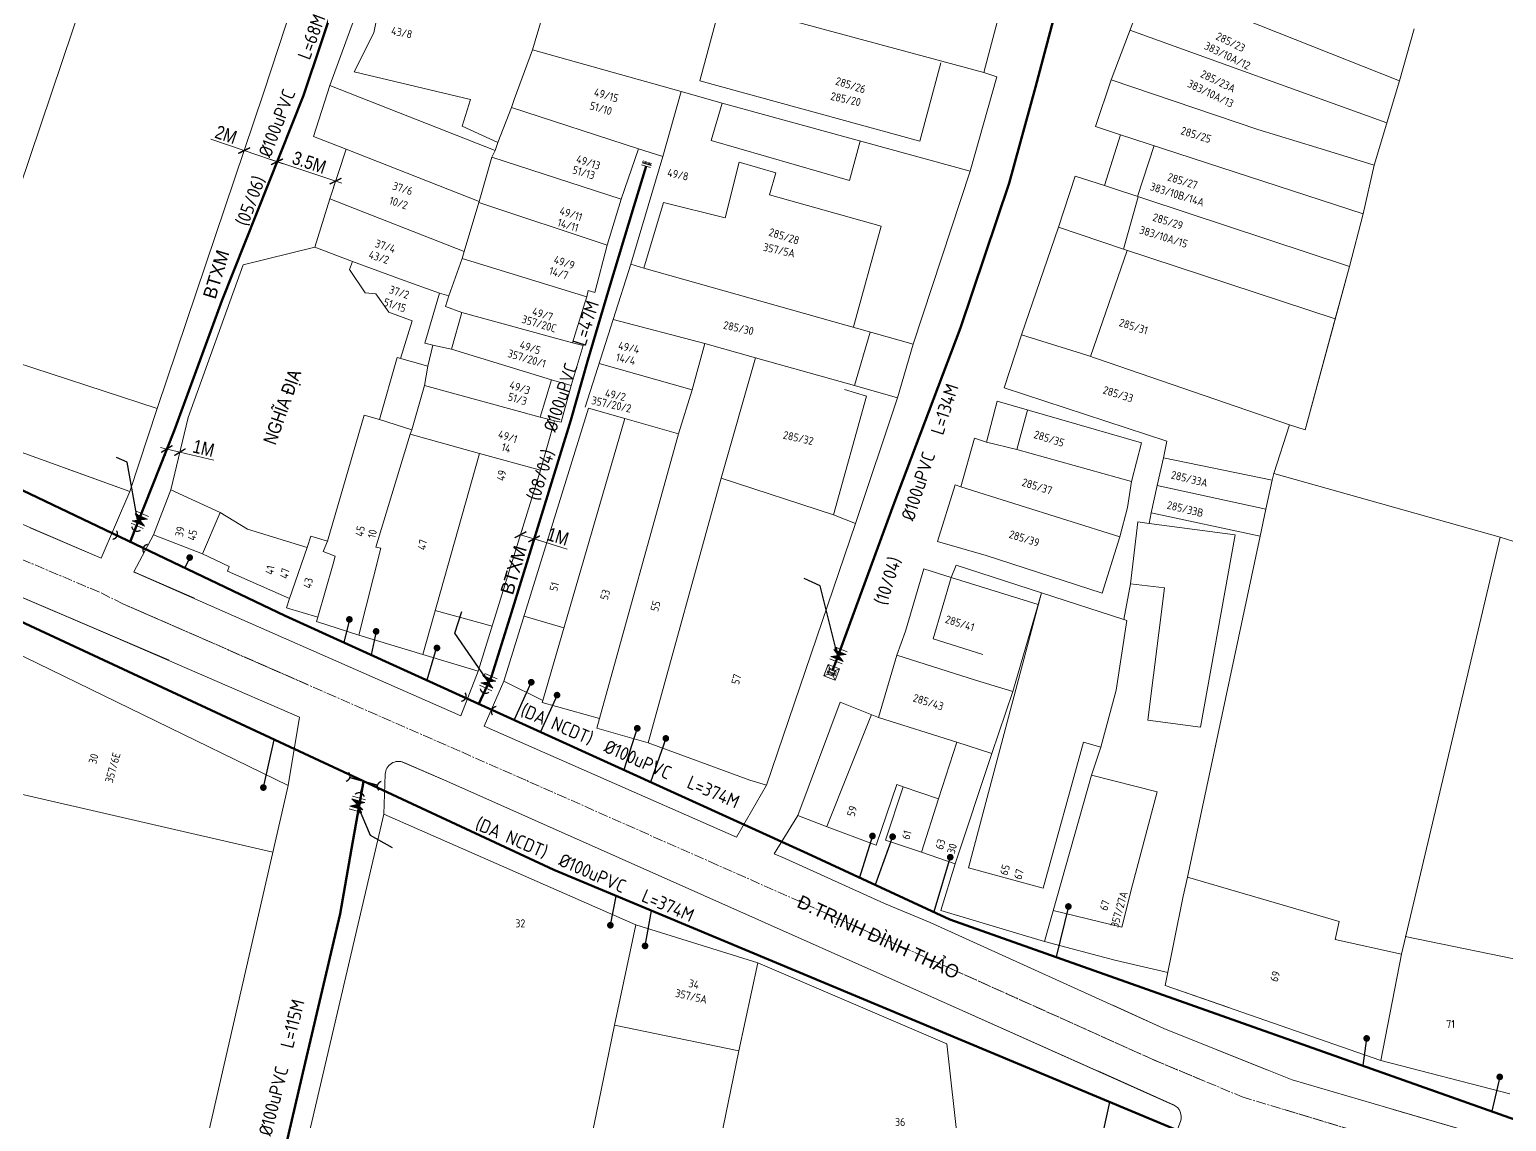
# Model space of a CAD drawing. Header units: inches. Extents: x 595615 to 1194060, y 1190840 to 2385448.
# Drawn here: x 596611.3 to 596722, y 1191671.1 to 1191753 of the extents above; entities that cross this region are included whole.
import ezdxf
from ezdxf.enums import TextEntityAlignment as Align

# ---------------------------------------------------------------- set-up
doc = ezdxf.new("R2010")
doc.units = ezdxf.units.IN
doc.header["$MEASUREMENT"] = 0
doc.linetypes.add('CENTER2', pattern=[1.125, 0.75, -0.125, 0.125, -0.125])
doc.layers.get('Defpoints').update_dxf_attribs({"color": 1})
for name, color, linetype, lineweight in [('Chitiet', 4, 'Continuous', 9), ('DN 100 uPVC', 4, 'Continuous', 50), ('DN 200 uPVC', 4, 'Continuous', 50), ('DN 25 PE', 40, 'Continuous', 30), ('DUONG CACH LE', 112, 'Continuous', 5), ('Hamxacan', 1, 'Continuous', 15), ('NAM-CDAI', 220, 'Continuous', 25), ('Nen tim duong', 9, 'CENTER2', 0), ('Nen_HTHANH-TP', 9, 'Continuous', 0), ('Nen_SN-HTHANH-TP_new', 7, 'Continuous', 0), ('Nen_SN_HTHANH_old', 9, 'Continuous', 0), ('TEXT PIPE', 3, 'Continuous', 25), ('Text_DiaDanh', 9, 'Continuous', 0), ('Text_GiaoThong', 142, 'Continuous', 0), ('TLK 15', 220, 'Continuous', 20), ('VAN', 7, 'Continuous', 20)]:
    doc.layers.add(name, color=color, linetype=linetype, lineweight=lineweight)
doc.layers.add('ki hieu van', color=170, linetype='Continuous')
doc.styles.add('Dia Danh', font='VHELVCN_0.TTF', dxfattribs={"height": 1})
doc.styles.add('Giao Thong', font='VAPTIMN_0.TTF', dxfattribs={"height": 1})
doc.styles.add('Sonha_QTB', font='isocp.shx', dxfattribs={"height": 0.6, "bigfont": 'bigfont.shx'})
doc.styles.add('text', font='isocp2.shx')
doc.styles.add('VNI-HC', font='VHELVCN_0.TTF')
doc.dimstyles.new('DUONG KICH THUOC', dxfattribs={"dimtxt": 1, "dimasz": 0.7, "dimexe": 0.5, "dimexo": 0.3, "dimgap": 0.2, "dimtad": 1, "dimzin": 0, "dimdsep": 46, "dimtxsty": 'VNI-HC', "dimblk": 'ARCHTICK', "dimcen": 0.09, "dimdle": 0.5, "dimclrd": 256, "dimclre": 256, "dimclrt": 256, "dimadec": 0, "dimazin": 0, "dimtfac": 1, "dimtofl": 0, "dimtmove": 0, "dimatfit": 3, "dimfxl": 1, "dimtolj": 1, "dimtzin": 0, "dimlwd": -1, "dimlwe": -1, "dimarcsym": 0})

# ---------------------------------------------------------------- blocks, each defined once
blk = doc.blocks.new('BIT')
at = {"layer": 'Chitiet', "ltscale": 100}
for p, q in [((0.35, 0), (-0.35, 0)), ((-0.3, -0.16), (-0.35, -0.21)), ((0.35, -0.16), (-0.35, -0.16)), ((-0.18, -0.16), (-0.34, -0.33)), ((-0.06, -0.16), (-0.22, -0.33)), ((0.07, -0.16), (-0.09, -0.33)), ((0.19, -0.16), (0.03, -0.33)), ((0.32, -0.16), (0.15, -0.33)), ((0.35, -0.25), (0.28, -0.33))]:
    blk.add_line(p, q, dxfattribs=at)
blk = doc.blocks.new('VAN')
at = {"layer": 'VAN'}
h = blk.add_hatch(color=256, dxfattribs=at)
h.paths.add_polyline_path([(0.21, -0.5), (0.49, 0), (0.21, 0.5)])
h.paths.add_polyline_path([(0.77, 0.5), (0.49, 0), (0.77, -0.5)])
at = {"layer": 'VAN', "ltscale": 100}
for p, q in [((0, 0.5), (0, -0.5)), ((0.77, -0.5), (0.21, 0.5)), ((0.21, -0.5), (0.77, 0.5)), ((0.21, 0.5), (0.21, -0.5)), ((0.77, 0.5), (0.77, -0.5)), ((0.98, 0.5), (0.98, -0.5))]:
    blk.add_line(p, q, dxfattribs=at)
blk = doc.blocks.new('TE+VAN')
at = {"layer": 'Chitiet', "ltscale": 100, "const_width": 0.1}
for points in [[(-0.35, 1.28, 0.571257), (0.35, 1.28)], [(1.1, 0.35, 0.571257), (1.1, -0.35)], [(0.35, -1.28, 0.571257), (-0.35, -1.28)]]:
    blk.add_lwpolyline(points, format="xyb", dxfattribs=at)
for points in [[(0, -1.08), (0, 1.08)], [(0.9, 0), (0, 0)]]:
    blk.add_lwpolyline(points, dxfattribs=at)
at = {"layer": 'VAN'}
blk.add_blockref('VAN', (1.3, 0), dxfattribs=at)
blk = doc.blocks.new('_ArchTick')
at = {"color": 0, "linetype": 'ByBlock', "const_width": 0.15}
blk.add_lwpolyline([(-0.5, -0.5), (0.5, 0.5)], dxfattribs=at)
blk = doc.blocks.new('*D86')
at = {"layer": 'Defpoints', "color": 0}
for p in [(596629.84, 1191743.06), (596634.23, 1191741.61), (596634.23, 1191741.61)]:
    blk.add_point(p, dxfattribs=at)
at = {"layer": 'DUONG CACH LE'}
for p, q in [((596629.37, 1191743.22), (596634.7, 1191741.45)), ((596629.75, 1191742.78), (596629.68, 1191742.59)), ((596634.14, 1191741.33), (596634.07, 1191741.14))]:
    blk.add_line(p, q, dxfattribs=at)
at = {"layer": 'DUONG CACH LE', "xscale": 0.7, "yscale": 0.7, "zscale": 0.7}
for p, rotation in [((596629.84, 1191743.06), 161.70399245063), ((596634.23, 1191741.61), 341.70399245063)]:
    blk.add_blockref('_ArchTick', p, dxfattribs=dict(at, rotation=rotation))
at = {"layer": 'DUONG CACH LE', "insert": (596632.26, 1191743.01), "char_height": 1, "attachment_point": 5, "rotation": 341.704, "style": 'VNI-HC'}
blk.add_mtext('\\A1;3.5M', dxfattribs=at)
blk = doc.blocks.new('*D47')
at = {"layer": 'Defpoints', "color": 0}
for p in [(596627.38, 1191743.9), (596627.38, 1191743.9), (596629.84, 1191743.06)]:
    blk.add_point(p, dxfattribs=at)
at = {"layer": 'DUONG CACH LE'}
for p, q in [((596627.38, 1191743.9), (596624.87, 1191744.76)), ((596630.31, 1191742.9), (596627.38, 1191743.9)), ((596627.48, 1191744.18), (596627.54, 1191744.37)), ((596629.94, 1191743.35), (596630, 1191743.54))]:
    blk.add_line(p, q, dxfattribs=at)
at = {"layer": 'DUONG CACH LE', "xscale": 0.7, "yscale": 0.7, "zscale": 0.7}
for p, rotation in [((596627.38, 1191743.9), 161.1879851704735), ((596629.84, 1191743.06), 341.1879851704734)]:
    blk.add_blockref('_ArchTick', p, dxfattribs=dict(at, rotation=rotation))
at = {"layer": 'DUONG CACH LE', "insert": (596626.02, 1191745.1), "char_height": 1, "attachment_point": 5, "rotation": 341.188, "style": 'VNI-HC'}
blk.add_mtext('\\A1;2M', dxfattribs=at)
blk = doc.blocks.new('TLK 15')
at = {"layer": 'TLK 15', "linetype": 'Continuous', "const_width": 0.25}
blk.add_lwpolyline([(-0.125, 0, 1), (0.125, 0, 1)], format="xyb", close=True, dxfattribs=at)
blk = doc.blocks.new('Hamxacan')
at = {"layer": 'Hamxacan', "ltscale": 100}
for p, q in [((-0.23, 0.45, -0.04), (-0.23, -0.45, -0.04)), ((0.68, 0.45, -0.04), (-0.23, 0.45, -0.04)), ((0.68, 0.45, -0.04), (-0.23, 0.45, -0.04)), ((-0.23, 0.45, -0.04), (0, 0.23, -0.04)), ((0, 0.23, -0.09), (0, -0.23, -0.09)), ((0.45, 0.23, -0.09), (0, 0.23, -0.09)), ((0.45, 0.23, -0.04), (0.68, 0.45, -0.04)), ((0.45, -0.23, -0.09), (0.45, 0.23, -0.09)), ((0.68, -0.45, -0.04), (0.68, 0.45, -0.04)), ((-0.23, -0.45, -0.04), (0, -0.23, -0.04)), ((-0.23, -0.45, -0.04), (0.68, -0.45, -0.04)), ((0, -0.23, -0.09), (0.45, -0.23, -0.09)), ((0.45, -0.23, -0.04), (0.68, -0.45, -0.04))]:
    blk.add_line(p, q, dxfattribs=at)
blk = doc.blocks.new('*D134')
at = {"layer": 'Defpoints', "color": 0}
for p in [(596621.58, 1191721.53), (596622.56, 1191721.29), (596622.56, 1191721.29)]:
    blk.add_point(p, dxfattribs=at)
at = {"layer": 'DUONG CACH LE'}
for p, q in [((596621.1, 1191721.64), (596622.56, 1191721.29)), ((596622.63, 1191721.58), (596622.68, 1191721.78)), ((596621.51, 1191721.24), (596621.47, 1191721.04)), ((596622.56, 1191721.29), (596625.1, 1191720.68))]:
    blk.add_line(p, q, dxfattribs=at)
at = {"layer": 'DUONG CACH LE', "xscale": 0.7, "yscale": 0.7, "zscale": 0.7}
for p, rotation in [((596621.58, 1191721.53), 166.5344752589782), ((596622.56, 1191721.29), 346.5344752589783)]:
    blk.add_blockref('_ArchTick', p, dxfattribs=dict(at, rotation=rotation))
at = {"layer": 'DUONG CACH LE', "insert": (596624.34, 1191721.59), "char_height": 1, "attachment_point": 5, "rotation": 346.5345, "style": 'VNI-HC'}
blk.add_mtext('\\A1;1M', dxfattribs=at)
blk = doc.blocks.new('*D135')
at = {"layer": 'Defpoints', "color": 0}
for p in [(596648.1, 1191715.1), (596648.1, 1191715.1), (596649.12, 1191714.79)]:
    blk.add_point(p, dxfattribs=at)
at = {"layer": 'DUONG CACH LE'}
for p, q in [((596648.1, 1191715.1), (596649.6, 1191714.64)), ((596648.19, 1191715.39), (596648.25, 1191715.58)), ((596649.12, 1191714.79), (596651.61, 1191714.01)), ((596649.21, 1191715.07), (596649.27, 1191715.26))]:
    blk.add_line(p, q, dxfattribs=at)
at = {"layer": 'DUONG CACH LE', "xscale": 0.7, "yscale": 0.7, "zscale": 0.7}
for p, rotation in [((596648.1, 1191715.1), 162.7701202259989), ((596649.12, 1191714.79), 342.7701202259989)]:
    blk.add_blockref('_ArchTick', p, dxfattribs=dict(at, rotation=rotation))
at = {"layer": 'DUONG CACH LE', "insert": (596650.91, 1191714.97), "char_height": 1, "attachment_point": 5, "rotation": 342.7701, "style": 'VNI-HC'}
blk.add_mtext('\\A1;1M', dxfattribs=at)

msp = doc.modelspace()

# ---------------------------------------------------------------- linework, layer by layer
at = {"layer": 'DN 100 uPVC'}
for points in [[(596712.445, 1191830.504), (596708.156, 1191817.694), (596705.5, 1191809.93), (596703.623, 1191804.135), (596701.605, 1191797.595), (596699.19, 1191790.457), (596698.088, 1191786.642), (596691.692, 1191767.314), (596690.036, 1191761.226), (596686.71, 1191748.645), (596684.739, 1191741.466), (596681.101, 1191730.608), (596676.057, 1191717.342), (596671.826, 1191705.773), (596671.494, 1191704.929)], [(596421.515, 1191784.534), (596428.103, 1191781.637), (596455.279, 1191770.648), (596479.14, 1191761.244), (596524.333, 1191744.56), (596558.656, 1191730.195), (596583.782, 1191721.086), (596650.604, 1191689.966), (596704.037, 1191667.665), (596743.859, 1191656.536), (596751.991, 1191654.504)], [(596618.834, 1191714.569), (596622.118, 1191722.88), (596625.697, 1191732.629), (596631.816, 1191748.034), (596637.186, 1191763.996), (596640.662, 1191775.172)], [(596657.511, 1191742.728), (596656.609, 1191739.703), (596654.749, 1191733.594), (596653.157, 1191728.186), (596651.876, 1191723.695), (596649.594, 1191716.325), (596647.413, 1191709.282), (596645.922, 1191704.466), (596644.969, 1191702.42), (596644.969, 1191702.42)], [(596636.338, 1191696.61), (596635.432, 1191691.559), (596634.57, 1191686.687), (596633.423, 1191681.789), (596631.951, 1191675.502), (596630.693, 1191670.133), (596629.402, 1191664.619), (596628.779, 1191661.958), (596627.79, 1191657.738), (596626.66, 1191652.914), (596625.677, 1191648.717), (596625.158, 1191646.499), (596624.394, 1191643.235), (596623.777, 1191640.604), (596622.609, 1191635.618), (596621.594, 1191631.674), (596620.843, 1191626.97), (596619.55, 1191621.334), (596618.56, 1191616.426), (596617.72, 1191613.642), (596615.891, 1191605.09), (596613.197, 1191588.015), (596613.197, 1191588.015)]]:
    msp.add_lwpolyline(points, dxfattribs=at)
at = {"layer": 'DN 200 uPVC'}
msp.add_lwpolyline([(596428.254, 1191795.263), (596436.183, 1191790.574), (596455.902, 1191780.116), (596491.15, 1191766.249), (596536.002, 1191749.348), (596586.011, 1191730.238), (596630.448, 1191709.025), (596669.61, 1191691.214), (596680.302, 1191686.263), (596728.715, 1191669.115), (596769.45, 1191658.271)], dxfattribs=at)
at = {"layer": 'DN 25 PE'}
for p, q in [((596623.294, 1191713.389), (596622.925, 1191712.616)), ((596635.27, 1191708.752), (596634.849, 1191707.023)), ((596637.274, 1191707.854), (596636.89, 1191706.095)), ((596641.836, 1191706.737), (596641.07, 1191704.194)), ((596648.907, 1191704.042), (596647.621, 1191701.214)), ((596650.843, 1191703.075), (596649.589, 1191700.319)), ((596656.856, 1191700.589), (596655.837, 1191697.478)), ((596628.82, 1191696.146), (596629.624, 1191699.736)), ((596658.998, 1191699.83), (596657.855, 1191696.56)), ((596674.492, 1191692.516), (596673.521, 1191689.403)), ((596676.004, 1191692.462), (596674.692, 1191688.86)), ((596680.324, 1191690.924), (596679.088, 1191686.825)), ((596654.84, 1191685.823), (596655.282, 1191688.013)), ((596689.183, 1191687.231), (596688.258, 1191683.445)), ((596657.439, 1191684.273), (596657.935, 1191686.906)), ((596711.549, 1191677.341), (596711.26, 1191675.298)), ((596721.529, 1191674.454), (596720.925, 1191671.874)), ((596690.926, 1191666.317), (596692.285, 1191672.57))]:
    msp.add_line(p, q, dxfattribs=at)
at = {"layer": 'Nen tim duong'}
for p, q in [((596616.535, 1191710.791), (596580.653, 1191725.942)), ((596616.535, 1191710.791), (596582.353, 1191725.223)), ((596616.535, 1191710.791), (596609.472, 1191713.775)), ((596618.326, 1191709.902), (596616.535, 1191710.791)), ((596618.326, 1191709.902), (596616.535, 1191710.791)), ((596618.326, 1191709.902), (596616.535, 1191710.791)), ((596643.554, 1191698.873), (596618.326, 1191709.902)), ((596622.687, 1191707.996), (596618.326, 1191709.902)), ((596632.14, 1191703.863), (596618.326, 1191709.902)), ((596648.496, 1191696.697), (596643.554, 1191698.873)), ((596662.861, 1191690.338), (596648.496, 1191696.697)), ((596662.861, 1191690.338), (596657.75, 1191692.594)), ((596680.418, 1191682.552), (596662.861, 1191690.338)), ((596680.418, 1191682.552), (596662.861, 1191690.338)), ((596695.663, 1191675.695), (596680.418, 1191682.552)), ((596695.413, 1191675.805), (596680.418, 1191682.552)), ((596695.413, 1191675.805), (596691.672, 1191677.481)), ((596695.413, 1191675.805), (596702.205, 1191672.96)), ((596695.413, 1191675.805), (596702.205, 1191672.96)), ((596695.663, 1191675.695), (596699.384, 1191674.138)), ((596702.205, 1191672.96), (596726.281, 1191665.679)), ((596702.205, 1191672.96), (596703.906, 1191672.441)), ((596705.386, 1191672.003), (596726.281, 1191665.679))]:
    msp.add_line(p, q, dxfattribs=at)
at = {"layer": 'Nen_HTHANH-TP', "linetype": 'Continuous'}
for p, q in [((596618.082, 1191763.452), (596606.52, 1191729.233)), ((596633.804, 1191748.785), (596638.524, 1191761.749)), ((596633.804, 1191748.785), (596638.524, 1191761.739)), ((596638.645, 1191760.329), (596637.091, 1191752.717)), ((596682.833, 1191749.764), (596685.625, 1191760.247)), ((596651.066, 1191758.349), (596648.992, 1191751.447)), ((596651.847, 1191758.129), (596682.833, 1191749.764)), ((596692.394, 1191749.212), (596695.188, 1191756.624)), ((596695.558, 1191756.455), (596714.004, 1191749.13)), ((596631.039, 1191754.903), (596628.855, 1191748.271)), ((596631.039, 1191754.903), (596628.855, 1191748.271)), ((596661.554, 1191749.137), (596663.149, 1191755.079)), ((596635.633, 1191749.816), (596637.091, 1191752.717)), ((596715.101, 1191753.03), (596714.004, 1191749.13)), ((596715.101, 1191753.03), (596714.004, 1191749.13)), ((596647.635, 1191747.736), (596648.992, 1191751.447)), ((596660.145, 1191748.326), (596648.992, 1191751.447)), ((596678.038, 1191744.601), (596679.623, 1191750.472)), ((596635.633, 1191749.816), (596644.345, 1191747.733)), ((596661.554, 1191749.137), (596678.038, 1191744.601)), ((596681.819, 1191742.354), (596683.814, 1191749.425)), ((596683.814, 1191749.425), (596682.833, 1191749.764)), ((596692.394, 1191749.212), (596691.227, 1191745.701)), ((596692.394, 1191749.212), (596703.397, 1191745.471)), ((596714.004, 1191749.13), (596712.119, 1191742.808)), ((596714.004, 1191749.13), (596712.119, 1191742.808)), ((596628.855, 1191748.271), (596620.854, 1191724.564)), ((596628.855, 1191748.271), (596620.854, 1191724.564)), ((596632.587, 1191744.944), (596633.804, 1191748.785)), ((596632.587, 1191744.944), (596633.804, 1191748.785)), ((596633.804, 1191748.785), (596646.188, 1191743.915)), ((596658.769, 1191743.445), (596660.145, 1191748.326)), ((596660.145, 1191748.326), (596663.225, 1191747.459)), ((596643.717, 1191745.723), (596644.345, 1191747.733)), ((596646.408, 1191744.495), (596647.416, 1191747.136)), ((596647.416, 1191747.136), (596647.635, 1191747.736)), ((596656.938, 1191744.043), (596647.416, 1191747.136)), ((596662.398, 1191744.658), (596663.225, 1191747.459)), ((596681.819, 1191742.354), (596663.225, 1191747.459)), ((596643.717, 1191745.723), (596646.408, 1191744.495)), ((596691.227, 1191745.701), (596693.097, 1191745.083)), ((596635.018, 1191743.996), (596632.587, 1191744.944)), ((596635.018, 1191743.996), (596632.587, 1191744.944)), ((596662.398, 1191744.658), (596672.76, 1191741.666)), ((596672.76, 1191741.666), (596673.568, 1191744.617)), ((596691.89, 1191741.272), (596693.097, 1191745.083)), ((596693.097, 1191745.083), (596711.282, 1191739.157)), ((596707.808, 1191744.125), (596703.397, 1191745.471)), ((596633.791, 1191740.285), (596635.018, 1191743.996)), ((596633.791, 1191740.285), (596635.018, 1191743.996)), ((596635.018, 1191743.996), (596645.011, 1191740.094)), ((596645.959, 1191743.395), (596646.188, 1191743.915)), ((596646.188, 1191743.915), (596646.408, 1191744.495)), ((596656.938, 1191744.043), (596655.661, 1191740.262)), ((596658.769, 1191743.445), (596656.938, 1191744.043)), ((596694.361, 1191740.454), (596695.608, 1191744.275)), ((596712.119, 1191742.808), (596707.808, 1191744.125)), ((596645.011, 1191740.094), (596645.959, 1191743.395)), ((596655.661, 1191740.262), (596645.959, 1191743.395)), ((596656.365, 1191735.383), (596658.769, 1191743.445)), ((596664.499, 1191743.02), (596663.442, 1191738.849)), ((596664.499, 1191743.02), (596667.25, 1191742.232)), ((596681.819, 1191742.354), (596677.54, 1191729.39)), ((596712.119, 1191742.808), (596711.282, 1191739.157)), ((596712.119, 1191742.808), (596711.282, 1191739.157)), ((596666.771, 1191740.581), (596667.25, 1191742.232)), ((596688.443, 1191738.159), (596689.68, 1191741.98)), ((596689.68, 1191741.98), (596691.89, 1191741.272)), ((596691.89, 1191741.272), (596710.255, 1191735.207)), ((596632.674, 1191736.664), (596633.791, 1191740.285)), ((596632.674, 1191736.664), (596633.791, 1191740.285)), ((596633.791, 1191740.285), (596643.884, 1191736.343)), ((596655.661, 1191740.262), (596654.594, 1191736.812)), ((596675.133, 1191738.238), (596666.771, 1191740.581)), ((596694.421, 1191740.434), (596693.304, 1191736.513)), ((596643.884, 1191736.343), (596644.971, 1191740.014)), ((596645.011, 1191740.094), (596644.971, 1191740.014)), ((596654.594, 1191736.812), (596644.971, 1191740.014)), ((596658.831, 1191740.015), (596657.355, 1191735.094)), ((596658.831, 1191740.015), (596663.442, 1191738.849)), ((596711.282, 1191739.157), (596710.255, 1191735.207)), ((596711.282, 1191739.157), (596710.255, 1191735.207)), ((596675.133, 1191738.238), (596673.069, 1191730.677)), ((596685.669, 1191730.097), (596688.443, 1191738.159)), ((596688.443, 1191738.159), (596693.234, 1191736.533)), ((596627.315, 1191735.33), (596632.674, 1191736.664)), ((596627.315, 1191735.33), (596632.674, 1191736.664)), ((596632.674, 1191736.664), (596635.515, 1191735.596)), ((596643.715, 1191735.813), (596642.727, 1191733.012)), ((596643.715, 1191735.813), (596643.884, 1191736.343)), ((596653.077, 1191732.94), (596643.715, 1191735.813)), ((596654.594, 1191736.812), (596653.667, 1191733.271)), ((596693.594, 1191736.413), (596690.851, 1191728.451)), ((596693.234, 1191736.533), (596693.304, 1191736.513)), ((596693.304, 1191736.513), (596709.188, 1191731.296)), ((596623.184, 1191723.886), (596627.315, 1191735.33)), ((596623.184, 1191723.886), (596627.315, 1191735.33)), ((596635.275, 1191734.976), (596635.515, 1191735.596)), ((596636.457, 1191733.237), (596635.275, 1191734.976)), ((596639.096, 1191734.259), (596635.515, 1191735.596)), ((596655.048, 1191731.232), (596656.365, 1191735.383)), ((596656.365, 1191735.383), (596657.355, 1191735.094)), ((596657.355, 1191735.094), (596677.54, 1191729.39)), ((596710.255, 1191735.207), (596706.935, 1191722.964)), ((596710.255, 1191735.207), (596709.188, 1191731.296)), ((596642.017, 1191733.211), (596639.096, 1191734.259)), ((596637.257, 1191733.168), (596636.457, 1191733.237)), ((596638.228, 1191731.798), (596637.257, 1191733.168)), ((596640.92, 1191729.451), (596642.017, 1191733.211)), ((596642.017, 1191733.211), (596642.727, 1191733.012)), ((596642.727, 1191733.012), (596642.468, 1191732.222)), ((596652.927, 1191732.48), (596651.99, 1191729.489)), ((596653.077, 1191732.94), (596652.927, 1191732.48)), ((596653.077, 1191732.94), (596653.167, 1191733.41)), ((596653.667, 1191733.271), (596653.167, 1191733.41)), ((596639.978, 1191731.13), (596638.228, 1191731.798)), ((596642.468, 1191732.222), (596643.708, 1191731.763)), ((596643.708, 1191731.763), (596642.93, 1191729.022)), ((596651.99, 1191729.489), (596643.708, 1191731.763)), ((596709.188, 1191731.296), (596706.935, 1191722.964)), ((596639.091, 1191728.319), (596639.978, 1191731.13)), ((596652.954, 1191724.66), (596655.048, 1191731.232)), ((596655.048, 1191731.232), (596661.93, 1191729.438)), ((596674.329, 1191730.298), (596673.142, 1191726.277)), ((596577.819, 1191729.95), (596616.668, 1191713.347)), ((596606.52, 1191729.233), (596620.854, 1191724.564)), ((596640.92, 1191729.451), (596641.52, 1191729.321)), ((596641.151, 1191727.741), (596641.52, 1191729.321)), ((596642.93, 1191729.022), (596641.52, 1191729.321)), ((596652.8, 1191729.28), (596651.902, 1191726.279)), ((596651.99, 1191729.489), (596652.8, 1191729.28)), ((596661.93, 1191729.438), (596660.963, 1191725.957)), ((596665.711, 1191728.371), (596661.93, 1191729.438)), ((596677.54, 1191729.39), (596676.373, 1191725.369)), ((596684.363, 1191726.116), (596685.669, 1191730.097)), ((596685.669, 1191730.097), (596690.561, 1191728.561)), ((596637.534, 1191723.728), (596638.861, 1191728.389)), ((596638.861, 1191728.389), (596641.151, 1191727.741)), ((596650.432, 1191726.718), (596642.93, 1191729.022)), ((596665.711, 1191728.371), (596663.158, 1191719.349)), ((596665.711, 1191728.371), (596673.142, 1191726.277)), ((596690.561, 1191728.561), (596705.755, 1191723.333)), ((596641.151, 1191727.741), (596640.912, 1191726.291)), ((596654.001, 1191727.941), (596660.963, 1191725.957)), ((596585.592, 1191726.626), (596616.667, 1191713.344)), ((596640.912, 1191726.291), (596639.945, 1191722.97)), ((596649.564, 1191723.908), (596640.912, 1191726.291)), ((596650.432, 1191726.718), (596649.564, 1191723.908)), ((596651.902, 1191726.279), (596650.432, 1191726.718)), ((596651.902, 1191726.279), (596651.145, 1191723.529)), ((596660.963, 1191725.957), (596659.945, 1191722.666)), ((596674.033, 1191725.497), (596672.403, 1191725.986)), ((596676.373, 1191725.369), (596673.142, 1191726.277)), ((596684.363, 1191726.116), (596696.576, 1191722.105)), ((596576.303, 1191725.098), (596621.749, 1191705.705)), ((596674.033, 1191725.497), (596671.56, 1191716.595)), ((596673.231, 1191715.947), (596676.373, 1191725.369)), ((596683.036, 1191722.035), (596683.853, 1191725.115)), ((596683.853, 1191725.115), (596694.666, 1191721.994)), ((596620.854, 1191724.564), (596618.799, 1191718.333)), ((596620.854, 1191724.564), (596618.799, 1191718.333)), ((596621.889, 1191718.475), (596623.184, 1191723.886)), ((596621.889, 1191718.475), (596623.184, 1191723.886)), ((596636.384, 1191724.067), (596633.632, 1191714.625)), ((596637.534, 1191723.728), (596636.384, 1191724.067)), ((596639.945, 1191722.97), (596637.534, 1191723.728)), ((596646.86, 1191704.115), (596653.204, 1191724.6)), ((596650.655, 1191723.638), (596649.564, 1191723.908)), ((596650.655, 1191723.638), (596649.607, 1191719.948)), ((596649.771, 1191702.678), (596655.934, 1191723.803)), ((596651.145, 1191723.529), (596650.655, 1191723.638)), ((596653.204, 1191724.6), (596655.934, 1191723.803)), ((596659.945, 1191722.666), (596655.934, 1191723.803)), ((596686.124, 1191724.447), (596685.306, 1191721.496)), ((596605.735, 1191723.082), (596618.799, 1191718.333)), ((596639.815, 1191722.63), (596637.242, 1191714.178)), ((596639.945, 1191722.97), (596639.815, 1191722.63)), ((596645.016, 1191721.194), (596639.815, 1191722.63)), ((596654.013, 1191701.321), (596659.945, 1191722.666)), ((596705.755, 1191723.333), (596704.598, 1191719.702)), ((596705.755, 1191723.333), (596704.598, 1191719.702)), ((596706.935, 1191722.964), (596705.755, 1191723.333)), ((596706.935, 1191722.964), (596705.755, 1191723.333)), ((596583.146, 1191722.174), (596617.688, 1191707.432)), ((596681.108, 1191718.703), (596682.136, 1191722.344)), ((596682.136, 1191722.344), (596683.036, 1191722.035)), ((596685.306, 1191721.496), (596683.036, 1191722.035)), ((596693.928, 1191719.083), (596685.306, 1191721.496)), ((596694.666, 1191721.994), (596693.928, 1191719.083)), ((596696.307, 1191720.865), (596696.576, 1191722.105)), ((596645.016, 1191721.194), (596640.769, 1191706.11)), ((596649.607, 1191719.948), (596645.016, 1191721.194)), ((596695.828, 1191718.795), (596696.307, 1191720.865)), ((596696.307, 1191720.865), (596704.458, 1191719.192)), ((596613.767, 1191720.159), (596618.799, 1191718.333)), ((596644.93, 1191704.864), (596649.607, 1191719.948)), ((596657.674, 1191699.504), (596663.158, 1191719.349)), ((596671.56, 1191716.595), (596663.158, 1191719.349)), ((596704.458, 1191719.192), (596703.98, 1191717.011)), ((596704.458, 1191719.192), (596703.98, 1191717.011)), ((596704.598, 1191719.702), (596704.458, 1191719.192)), ((596704.598, 1191719.702), (596704.458, 1191719.192)), ((596704.598, 1191719.702), (596721.552, 1191714.906)), ((596621.889, 1191718.475), (596620.571, 1191715.104)), ((596621.889, 1191718.475), (596620.571, 1191715.104)), ((596621.889, 1191718.475), (596625.58, 1191716.768)), ((596680.698, 1191718.833), (596679.362, 1191714.602)), ((596681.108, 1191718.703), (596680.698, 1191718.833)), ((596693.032, 1191714.953), (596681.108, 1191718.703)), ((596693.928, 1191719.083), (596693.62, 1191717.133)), ((596695.38, 1191716.754), (596695.828, 1191718.795)), ((596695.828, 1191718.795), (596703.98, 1191717.011)), ((596693.62, 1191717.133), (596693.032, 1191714.953)), ((596703.98, 1191717.011), (596703.562, 1191714.981)), ((596703.98, 1191717.011), (596703.562, 1191714.981)), ((596624.243, 1191713.657), (596625.58, 1191716.768)), ((596627.621, 1191715.52), (596625.58, 1191716.768)), ((596666.547, 1191696.331), (596673.231, 1191715.947)), ((596671.56, 1191716.595), (596673.231, 1191715.947)), ((596693.834, 1191711.423), (596694.401, 1191716.074)), ((596694.401, 1191716.074), (596695.251, 1191715.954)), ((596695.251, 1191715.954), (596695.38, 1191716.754)), ((596695.251, 1191715.954), (596701.681, 1191715.09)), ((596695.38, 1191716.754), (596703.562, 1191714.981)), ((596611.341, 1191715.617), (596616.666, 1191713.343)), ((596620.571, 1191715.104), (596624.243, 1191713.657)), ((596624.243, 1191713.657), (596620.571, 1191715.104)), ((596632.112, 1191714.143), (596627.621, 1191715.52)), ((596632.381, 1191714.994), (596632.112, 1191714.143)), ((596633.632, 1191714.625), (596632.381, 1191714.994)), ((596691.715, 1191710.732), (596693.032, 1191714.953)), ((596703.562, 1191714.981), (596698.122, 1191689.437)), ((596703.562, 1191714.981), (596698.122, 1191689.437)), ((596701.681, 1191715.09), (596699.083, 1191700.667)), ((596721.552, 1191714.906), (596714.167, 1191683.66)), ((596721.552, 1191714.906), (596731.244, 1191711.883)), ((596624.243, 1191713.657), (596626.243, 1191712.719)), ((596630.785, 1191710.312), (596632.112, 1191714.143)), ((596633.302, 1191713.834), (596633.632, 1191714.625)), ((596634.203, 1191713.505), (596633.302, 1191713.834)), ((596637.632, 1191714.098), (596635.967, 1191707.577)), ((596637.242, 1191714.178), (596637.632, 1191714.098)), ((596679.362, 1191714.602), (596683.023, 1191713.535)), ((596626.124, 1191712.359), (596626.243, 1191712.719)), ((596632.896, 1191708.924), (596634.043, 1191712.925)), ((596634.043, 1191712.925), (596634.203, 1191713.505)), ((596678.333, 1191712.541), (596676.967, 1191707.86)), ((596680.384, 1191711.882), (596678.333, 1191712.541)), ((596680.763, 1191712.813), (596680.384, 1191711.882)), ((596687.155, 1191710.738), (596680.763, 1191712.813)), ((596683.023, 1191713.535), (596691.715, 1191710.732)), ((596619.097, 1191712.306), (596619.314, 1191712.213)), ((596619.097, 1191712.306), (596619.314, 1191712.213)), ((596619.098, 1191712.308), (596623.665, 1191710.357)), ((596643.627, 1191701.518), (596619.314, 1191712.213)), ((596643.627, 1191701.518), (596619.314, 1191712.213)), ((596626.124, 1191712.359), (596630.785, 1191710.312)), ((596680.384, 1191711.882), (596679.038, 1191707.291)), ((596680.384, 1191711.882), (596686.916, 1191709.868)), ((596693.337, 1191708.743), (596693.834, 1191711.423)), ((596696.385, 1191711.115), (596693.834, 1191711.423)), ((596608.965, 1191711.155), (596617.688, 1191707.432)), ((596630.785, 1191710.312), (596630.546, 1191709.612)), ((596681.702, 1191690.133), (596687.155, 1191710.738)), ((596686.916, 1191709.868), (596687.155, 1191710.738)), ((596687.155, 1191710.738), (596693.337, 1191708.743)), ((596695.133, 1191701.194), (596696.385, 1191711.115)), ((596632.896, 1191708.924), (596630.546, 1191709.612)), ((596645.977, 1191708.235), (596641.706, 1191709.431)), ((596685.011, 1191703.346), (596686.916, 1191709.868)), ((596630.667, 1191696.302), (596606.117, 1191708.272)), ((596632.896, 1191708.924), (596632.807, 1191708.604)), ((596635.967, 1191707.577), (596632.807, 1191708.604)), ((596648.366, 1191708.987), (596651.357, 1191708.119)), ((596692.761, 1191703.442), (596693.577, 1191708.673)), ((596693.577, 1191708.673), (596693.337, 1191708.743)), ((596631.532, 1191701.424), (596617.688, 1191707.432)), ((596631.532, 1191701.424), (596617.688, 1191707.432)), ((596640.769, 1191706.11), (596635.967, 1191707.577)), ((596676.967, 1191707.86), (596676.319, 1191706.069)), ((596679.038, 1191707.291), (596682.779, 1191706.124)), ((596644.93, 1191704.864), (596640.769, 1191706.11)), ((596676.319, 1191706.069), (596674.952, 1191701.398)), ((596676.319, 1191706.069), (596682.23, 1191704.204)), ((596649.771, 1191702.678), (596646.86, 1191704.115)), ((596682.23, 1191704.204), (596685.011, 1191703.346)), ((596649.771, 1191702.678), (596649.732, 1191702.518)), ((596649.732, 1191702.518), (596654.013, 1191701.321)), ((596668.908, 1191694.053), (596672.062, 1191702.556)), ((596672.062, 1191702.556), (596674.952, 1191701.398)), ((596683.455, 1191698.705), (596685.011, 1191703.346)), ((596692.761, 1191703.442), (596691.614, 1191699.181)), ((596671.069, 1191693.215), (596674.422, 1191701.618)), ((596674.952, 1191701.398), (596680.814, 1191699.553)), ((596664.3, 1191692.424), (596645.379, 1191700.747)), ((596664.3, 1191692.424), (596645.379, 1191700.747)), ((596653.813, 1191700.611), (596654.013, 1191701.321)), ((596657.674, 1191699.504), (596653.813, 1191700.611)), ((596695.133, 1191701.194), (596699.083, 1191700.667)), ((596665.296, 1191696.69), (596657.674, 1191699.504)), ((596680.814, 1191699.553), (596679.447, 1191695.302)), ((596680.814, 1191699.553), (596683.455, 1191698.705)), ((596687.293, 1191688.598), (596690.314, 1191699.56)), ((596690.314, 1191699.56), (596691.614, 1191699.181)), ((596690.916, 1191697.071), (596691.614, 1191699.181)), ((596642.576, 1191696.632), (596639.196, 1191698.083)), ((596680.701, 1191690.433), (596683.455, 1191698.705)), ((596602.776, 1191697.45), (596629.521, 1191691.311)), ((596687.396, 1191684.598), (596690.916, 1191697.071)), ((596690.916, 1191697.071), (596695.847, 1191695.815)), ((596630.667, 1191696.302), (596615.211, 1191628.92)), ((596661.853, 1191688.057), (596642.576, 1191696.632)), ((596661.853, 1191688.057), (596642.576, 1191696.632)), ((596665.296, 1191696.69), (596666.547, 1191696.331)), ((596674.78, 1191691.828), (596676.317, 1191696.369)), ((596675.47, 1191692.208), (596676.797, 1191696.209)), ((596676.317, 1191696.369), (596676.797, 1191696.209)), ((596676.797, 1191696.209), (596679.447, 1191695.302)), ((596678.161, 1191691.301), (596679.447, 1191695.302)), ((596695.847, 1191695.815), (596694.003, 1191688.843)), ((596637.858, 1191694.148), (596623.866, 1191634.407)), ((596656.755, 1191685.843), (596637.858, 1191694.148)), ((596670.899, 1191693.285), (596668.908, 1191694.053)), ((596674.78, 1191691.828), (596670.899, 1191693.285)), ((596678.161, 1191691.301), (596675.47, 1191692.208)), ((596667.941, 1191690.822), (596667.12, 1191691.184)), ((596667.941, 1191690.822), (596667.12, 1191691.184)), ((596675.384, 1191687.458), (596667.941, 1191690.822)), ((596675.384, 1191687.458), (596667.941, 1191690.822)), ((596678.161, 1191691.301), (596680.701, 1191690.433)), ((596679.614, 1191686.922), (596680.701, 1191690.433)), ((596681.702, 1191690.133), (596687.293, 1191688.598)), ((596698.122, 1191689.437), (596697.793, 1191688.006)), ((596698.122, 1191689.437), (596697.793, 1191688.006)), ((596698.122, 1191689.437), (596697.793, 1191688.006)), ((596698.122, 1191689.437), (596709.475, 1191686.096)), ((596693.185, 1191685.683), (596694.003, 1191688.843)), ((596679.38, 1191680.262), (596661.853, 1191688.057)), ((596679.38, 1191680.262), (596661.853, 1191688.057)), ((596678.815, 1191686.031), (596675.384, 1191687.458)), ((596678.815, 1191686.031), (596675.384, 1191687.458)), ((596697.793, 1191688.006), (596696.429, 1191681.315)), ((596697.793, 1191688.006), (596696.429, 1191681.315)), ((596696.351, 1191678.095), (596678.815, 1191686.031)), ((596696.351, 1191678.095), (596678.815, 1191686.031)), ((596687.396, 1191684.598), (596679.614, 1191686.922)), ((596688.054, 1191686.929), (596693.185, 1191685.683)), ((596709.475, 1191686.096), (596709.186, 1191684.756)), ((596655.151, 1191678.342), (596656.755, 1191685.843)), ((596665.907, 1191683.001), (596656.755, 1191685.843)), ((596697.176, 1191684.906), (596696.429, 1191681.315)), ((596724.607, 1191682.898), (596714.436, 1191684.99)), ((596692.677, 1191683.202), (596687.396, 1191684.598)), ((596714.167, 1191683.66), (596709.186, 1191684.756)), ((596714.167, 1191683.66), (596712.603, 1191675.678)), ((596664.473, 1191676.41), (596665.907, 1191683.001)), ((596665.907, 1191683.001), (596680.062, 1191676.942)), ((596696.628, 1191682.285), (596692.677, 1191683.202)), ((596696.429, 1191681.315), (596701.22, 1191679.649)), ((596712.603, 1191675.678), (596696.429, 1191681.315)), ((596697.105, 1191672.345), (596679.38, 1191680.262)), ((596697.186, 1191672.297), (596679.38, 1191680.262)), ((596696.351, 1191678.095), (596692.52, 1191679.822)), ((596653.986, 1191672.601), (596655.151, 1191678.342)), ((596655.151, 1191678.342), (596664.473, 1191676.41)), ((596705.964, 1191674.223), (596696.351, 1191678.095)), ((596700.473, 1191676.439), (596696.351, 1191678.095)), ((596704.054, 1191674.991), (596696.351, 1191678.095)), ((596658.177, 1191645.944), (596664.473, 1191676.41)), ((596680.062, 1191676.942), (596680.908, 1191669.323)), ((596712.603, 1191675.678), (596722.285, 1191673.186)), ((596729.56, 1191667.312), (596705.964, 1191674.223)), ((596651.904, 1191662.839), (596653.986, 1191672.601)), ((596713.536, 1191672.009), (596729.56, 1191667.312))]:
    msp.add_line(p, q, dxfattribs=at)
at = {"layer": 'Nen_HTHANH-TP'}
for points in [[(596693.791, 1191752.918), (596713.062, 1191745.969)], [(596618.799, 1191718.333), (596616.668, 1191713.347)], [(596620.571, 1191715.104), (596619.098, 1191712.308)], [(596644.93, 1191704.864), (596643.627, 1191701.518)], [(596646.86, 1191704.115), (596645.379, 1191700.747)], [(596630.667, 1191696.302), (596631.532, 1191701.424)], [(596666.547, 1191696.331), (596664.3, 1191692.424)], [(596668.908, 1191694.053), (596667.12, 1191691.184)]]:
    msp.add_lwpolyline(points, dxfattribs=at)
for points in [[(596637.858, 1191694.148), (596637.958, 1191697.145, -0.529241), (596639.355, 1191698.03), (596642.576, 1191696.632)], [(596696.799, 1191669.006), (596697.583, 1191671.105, 0.3958342), (596697.055, 1191672.368), (596691.394, 1191674.901)]]:
    msp.add_lwpolyline(points, format="xyb", dxfattribs=at)

# ---------------------------------------------------------------- block references
at = {"layer": 'Chitiet'}
for name, p, rotation in [('BIT', (596657.511, 1191742.728), 162.6439902684559), ('TE+VAN', (596618.834, 1191714.569), 66.31983079735305), ('TE+VAN', (596644.969, 1191702.42), 66.31983079735305), ('BIT', (596671.494, 1191704.929), 339.8037874116405), ('TE+VAN', (596636.338, 1191696.61), 254.4763198958073)]:
    msp.add_blockref(name, p, dxfattribs=dict(at, rotation=rotation))
at = {"layer": 'Hamxacan', "rotation": 339.5250335911246}
msp.add_blockref('Hamxacan', (596671.216, 1191704.858), dxfattribs=at)
at = {"layer": 'TLK 15', "rotation": 359.9999999934133}
for p in [(596623.294, 1191713.389), (596635.27, 1191708.752), (596637.274, 1191707.854), (596641.836, 1191706.612), (596648.907, 1191704.042), (596650.843, 1191703.075), (596656.856, 1191700.589), (596658.998, 1191699.83), (596674.492, 1191692.516), (596676.004, 1191692.462), (596680.324, 1191690.924), (596689.183, 1191687.231), (596657.439, 1191684.273), (596711.549, 1191677.341), (596721.529, 1191674.454)]:
    msp.add_blockref('TLK 15', p, dxfattribs=at)
at = {"layer": 'TLK 15'}
for p in [(596623.294, 1191713.389), (596635.27, 1191708.752), (596637.274, 1191707.854), (596641.836, 1191706.612), (596648.907, 1191704.042), (596650.843, 1191703.075), (596656.856, 1191700.589), (596658.998, 1191699.83), (596628.82, 1191696.146), (596674.492, 1191692.516), (596676.004, 1191692.462), (596680.324, 1191690.924), (596689.183, 1191687.231), (596654.84, 1191685.823), (596657.439, 1191684.273), (596711.549, 1191677.341), (596721.529, 1191674.454)]:
    msp.add_blockref('TLK 15', p, dxfattribs=at)
at = {"layer": 'VAN', "rotation": 67.95243985477624}
msp.add_blockref('VAN', (596671.758, 1191705.601), dxfattribs=at)

# ---------------------------------------------------------------- texts
at = {"layer": 'NAM-CDAI', "style": 'text'}
for s, rotation, p in [('L=68M', 69.34577, (596632.284, 1191750.636)), ('(05/06)', 69.34577, (596627.645, 1191738.156)), ('L=47M', 72.28434, (596652.966, 1191729.169)), ('L=134M', 72.28434, (596679.783, 1191722.509)), ('(08/04)', 72.28434, (596649.505, 1191717.577)), ('(10/04)', 72.28434, (596675.558, 1191709.742)), ('(DA NCDT)', 336.68433, (596648.017, 1191701.571)), ('L=374M', 336.68433, (596660.499, 1191696.166)), ('(DA NCDT)', 336.68433, (596644.614, 1191693.059)), ('L=374M', 336.68433, (596657.096, 1191687.653)), ('L=115M', 76.10773, (596631.04, 1191676.536))]:
    msp.add_text(s, height=1, rotation=rotation, dxfattribs=at).set_placement(p)
at = {"layer": 'Nen_SN-HTHANH-TP_new', "style": 'Sonha_QTB'}
for s, rotation, p in [('285/23', 334.20885, (596701.346, 1191752.035)), ('285/26', 342.58506, (596672.856, 1191748.806)), ('285/23A', 334.20885, (596700.407, 1191749.104)), ('49/15', 343.55282, (596654.534, 1191748.051)), ('285/25', 342.58506, (596698.754, 1191745.082)), ('49/13', 341.60715, (596653.19, 1191743.019)), ('49/8', 347.45257, (596659.907, 1191742.104)), ('37/6', 341.93432, (596639.265, 1191741.055)), ('285/27', 342.58506, (596697.748, 1191741.619)), ('49/11', 341.60715, (596651.887, 1191739.153)), ('285/29', 342.58506, (596696.644, 1191738.595)), ('285/28', 342.58506, (596667.863, 1191737.477)), ('37/4', 341.93432, (596637.972, 1191736.73)), ('49/9', 341.60715, (596651.385, 1191735.515)), ('37/2', 341.93432, (596639.006, 1191733.282)), ('49/7', 341.60715, (596649.755, 1191731.638)), ('285/31', 342.58506, (596694.07, 1191730.719)), ('285/30', 347.45257, (596664.451, 1191730.594)), ('49/5', 341.60715, (596648.833, 1191729.139)), ('49/4', 347.45257, (596656.229, 1191729.137)), ('49/3', 341.60715, (596648.056, 1191726.126)), ('49/2', 347.45257, (596655.218, 1191725.574)), ('285/33', 342.58506, (596692.913, 1191725.645)), ('49/1', 341.60715, (596647.15, 1191722.454)), ('285/32', 347.45257, (596668.936, 1191722.355)), ('285/35', 342.58506, (596687.739, 1191722.308)), ('49', 78.71057, (596646.666, 1191719.545)), ('285/37', 342.58506, (596686.838, 1191718.725)), ('285/33A', 346.52769, (596698.263, 1191719.29)), ('285/33B', 346.52769, (596697.948, 1191717.032)), ('39', 78.71057, (596622.562, 1191715.338)), ('45', 78.71057, (596636.07, 1191715.372)), ('47', 78.71057, (596640.755, 1191714.354)), ('285/39', 342.58506, (596685.875, 1191714.824)), ('41', 78.71057, (596629.307, 1191712.459)), ('43', 78.71057, (596632.177, 1191711.479)), ('51', 74.4373, (596650.634, 1191711.21)), ('53', 74.4373, (596654.446, 1191710.607)), ('55', 74.4373, (596658.22, 1191709.754)), ('285/41', 342.58506, (596681.048, 1191708.463)), ('57', 74.4373, (596664.286, 1191704.268)), ('285/43', 342.58506, (596678.682, 1191702.555)), ('30', 74.55253, (596616.086, 1191698.305)), ('59', 74.4373, (596672.959, 1191694.381)), ('61', 74.4373, (596677.056, 1191692.594)), ('63', 74.4373, (596679.584, 1191691.893)), ('65', 74.4373, (596684.426, 1191689.978)), ('67', 74.4373, (596691.909, 1191687.318)), ('32', 0.04623, (596648.088, 1191685.967)), ('34', 347.40517, (596661.108, 1191681.409)), ('69', 74.4373, (596704.68, 1191681.994)), ('71', 0.04623, (596717.84, 1191678.421)), ('36', 0.04623, (596676.569, 1191671.073))]:
    msp.add_text(s, height=0.6, rotation=rotation, dxfattribs=at).set_placement(p, align=Align.MIDDLE)
at = {"layer": 'Nen_SN_HTHANH_old', "style": 'Sonha_QTB'}
for s, rotation, p in [('43/8', 348.2887, (596639.194, 1191752.748)), ('383/10A/12', 334.20885, (596701.106, 1191751.012)), ('383/10A/13', 334.20885, (596699.849, 1191748.174)), ('285/20', 347.45257, (596672.49, 1191747.757)), ('51/10', 343.55282, (596654.13, 1191747.06)), ('51/13', 343.55282, (596652.844, 1191742.252)), ('383/10B/14A', 342.58506, (596697.344, 1191740.612)), ('10/2', 341.93432, (596638.956, 1191739.974)), ('14/11', 343.55282, (596651.667, 1191738.312)), ('383/10A/15', 342.58506, (596696.318, 1191737.432)), ('357/5A', 347.45257, (596667.498, 1191736.428)), ('43/2', 341.93432, (596637.486, 1191735.904)), ('14/7', 343.55282, (596650.969, 1191734.715)), ('51/15', 341.93432, (596638.677, 1191732.308)), ('357/20C', 343.55282, (596649.498, 1191730.916)), ('357/20/1', 343.55282, (596648.579, 1191728.31)), ('14/4', 347.45257, (596655.996, 1191728.266)), ('51/3', 343.55282, (596647.878, 1191725.281)), ('357/20/2', 347.45257, (596654.921, 1191724.869)), ('14', 343.55282, (596647.033, 1191721.611)), ('45', 78.71057, (596623.492, 1191715.077)), ('10', 78.71057, (596636.991, 1191715.174)), ('47', 78.71057, (596630.427, 1191712.205)), ('357/6E', 74.55253, (596617.526, 1191697.646)), ('30', 74.4373, (596680.458, 1191691.573)), ('67', 74.4373, (596685.469, 1191689.651)), ('357/27A', 74.4373, (596692.987, 1191687.003)), ('357/5A', 347.40517, (596660.903, 1191680.494))]:
    msp.add_text(s, height=0.6, rotation=rotation, dxfattribs=at).set_placement(p, align=Align.MIDDLE)
at = {"layer": 'TEXT PIPE', "style": 'text'}
for rotation, p in [(69.01065, (596629.351, 1191743.307)), (71.94922, (596650.761, 1191722.727)), (71.94922, (596677.578, 1191716.067)), (336.34921, (596654.273, 1191698.848)), (336.34921, (596650.87, 1191690.336)), (75.77262, (596629.413, 1191669.955))]:
    msp.add_text('%%c100uPVC', height=1, rotation=rotation, dxfattribs=at).set_placement(p)
at = {"layer": 'Text_DiaDanh', "linetype": 'Continuous', "style": 'Dia Danh'}
msp.add_text('NGHÓA ÑÒA', height=1, rotation=70.36658, dxfattribs=at).set_placement((596630.221, 1191724.692), align=Align.MIDDLE)
at = {"layer": 'Text_GiaoThong', "linetype": 'Continuous', "style": 'Giao Thong'}
for s, rotation, p in [('BTXM', 73.29266, (596625.279, 1191734.624)), ('BTXM', 73.29266, (596647.579, 1191712.453)), ('Ñ.TRÒNH ÑÌNH THAÛO', 335.41741, (596674.954, 1191684.976))]:
    msp.add_text(s, height=1, rotation=rotation, dxfattribs=at).set_placement(p, align=Align.MIDDLE)

# ---------------------------------------------------------------- dimensions: what is measured, and where the dimension line sits
at = {"layer": 'DUONG CACH LE'}
for base, p1, p2, angle, text, picture, middle in [((596627.38, 1191743.901), (596629.841, 1191743.062), (596627.38, 1191743.901), 161.18799, '2M', '*D47', (596625.793, 1191744.441)), ((596648.105, 1191715.101), (596649.118, 1191714.787), (596648.105, 1191715.101), 162.77012, '1M', '*D135', (596650.7, 1191714.296))]:
    dim = msp.add_linear_dim(base=base, p1=p1, p2=p2, angle=angle, text=text, dimstyle='DUONG KICH THUOC', override={"dimpost": 'M'}, dxfattribs=at)
    dim.commit()
    dim.dimension.update_dxf_attribs({"geometry": picture, "text_midpoint": middle, "dimtype": 161})
for p1, p2, text, picture, middle in [((596629.841, 1191743.062), (596634.23, 1191741.611), '3.5M', '*D86', (596632.259, 1191743.011)), ((596621.583, 1191721.527), (596622.563, 1191721.293), '1M', '*D134', (596624.337, 1191721.588))]:
    dim = msp.add_aligned_dim(p1=p1, p2=p2, distance=0, text=text, dimstyle='DUONG KICH THUOC', override={"dimpost": 'M'}, dxfattribs=at)
    dim.commit()
    dim.dimension.update_dxf_attribs({"geometry": picture, "text_midpoint": middle})

# ---------------------------------------------------------------- leaders
at = {"layer": 'ki hieu van'}
for points in [[(596619.441, 1191715.954), (596618.616, 1191720.531), (596617.803, 1191720.902)], [(596671.902, 1191705.98), (596670.577, 1191711.262), (596669.361, 1191711.814)], [(596645.718, 1191704.027), (596643.18, 1191707.717), (596643.693, 1191709.341)], [(596635.857, 1191694.88), (596636.838, 1191692.58), (596638.469, 1191691.64)]]:
    msp.add_leader(points, dimstyle='DUONG KICH THUOC', override={"dimgap": 0.2, "dimtad": 0}, dxfattribs=at)

doc.saveas('drawing.dxf')
